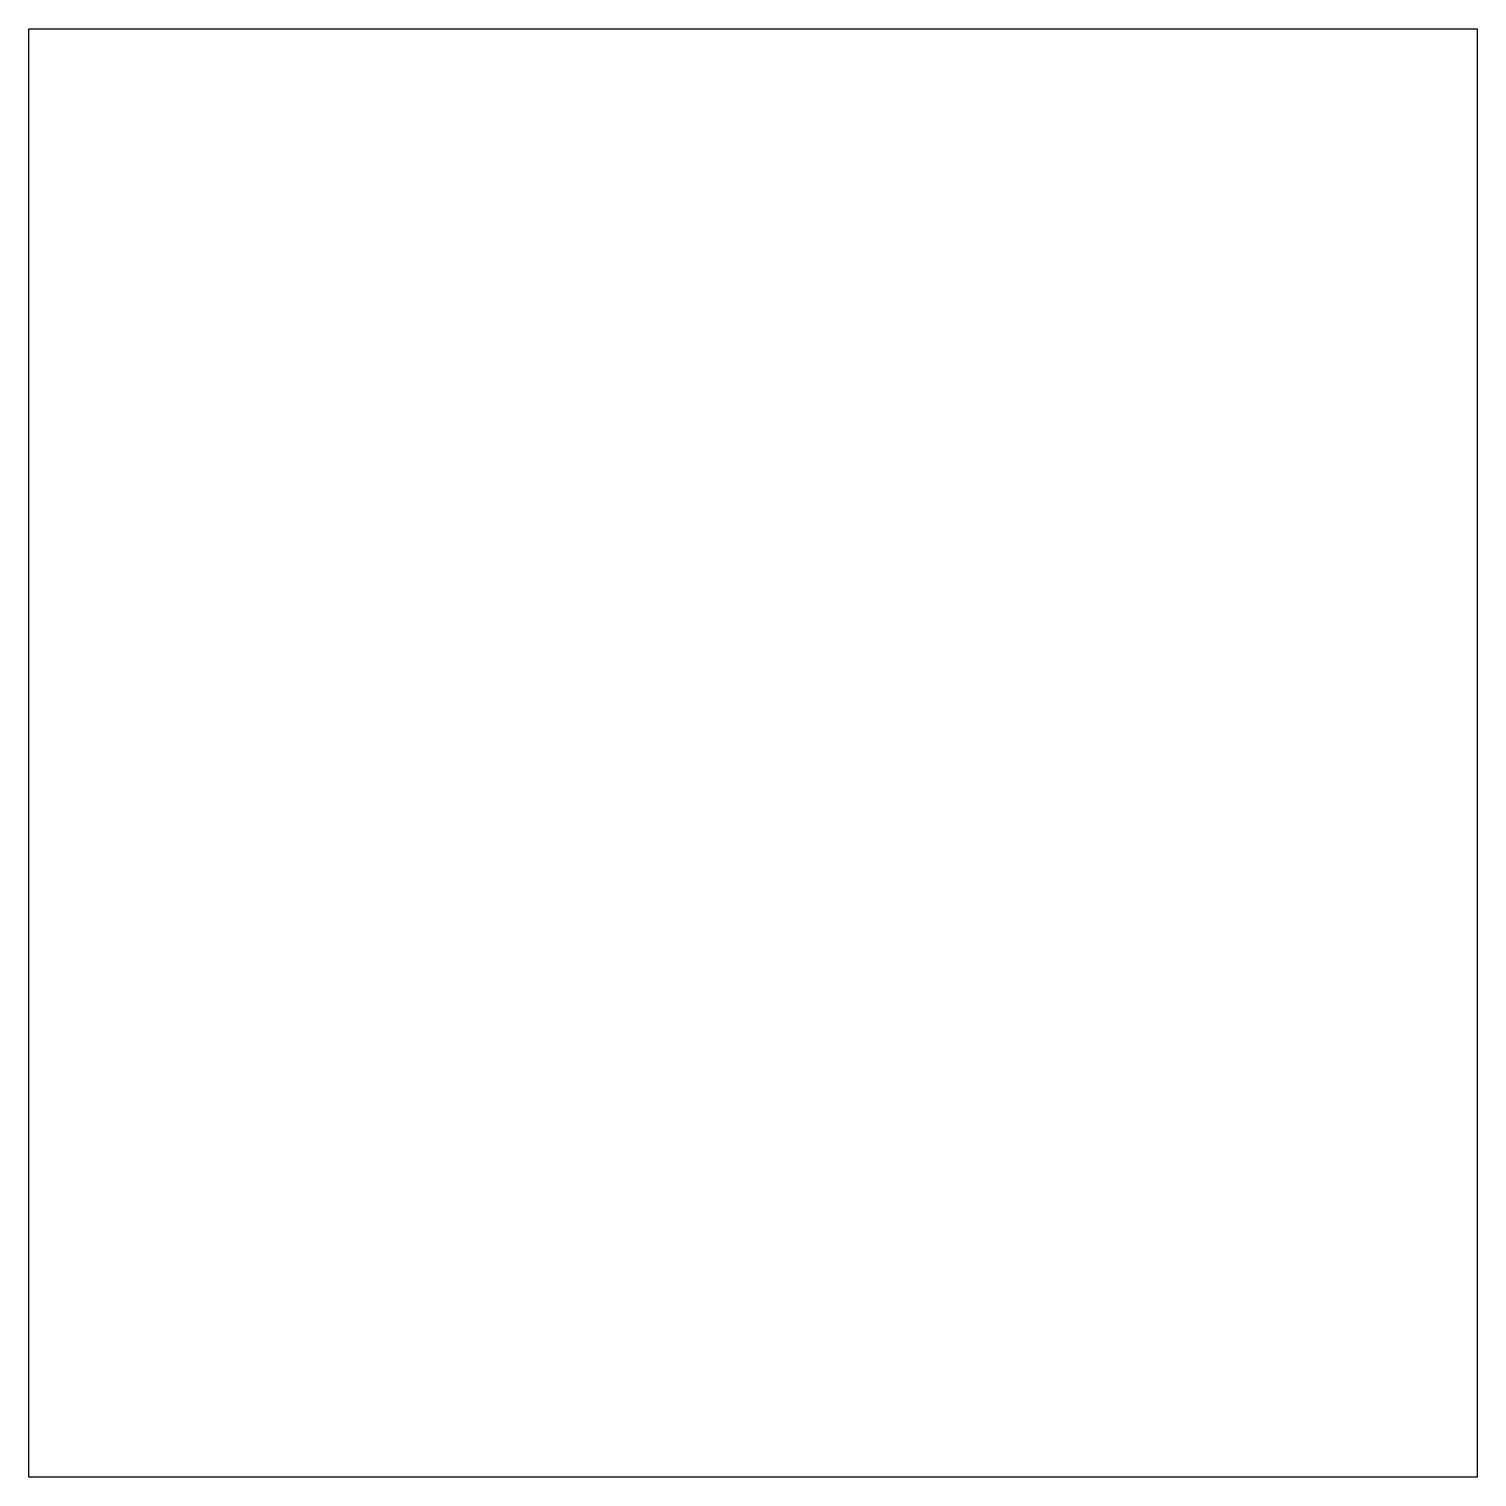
# Model space of a CAD drawing. Header units: millimetres. Extents: x -393 to 392, y -392 to 393.
import ezdxf

# ---------------------------------------------------------------- set-up
doc = ezdxf.new("R2010")
doc.units = ezdxf.units.MM
doc.header["$LTSCALE"] = 0.001

msp = doc.modelspace()

# ---------------------------------------------------------------- linework, layer by layer
msp.add_lwpolyline([(-392.5, 392.5), (392.5, 392.5), (392.5, -392.5), (-392.5, -392.5), (-392.5, 392.5)])

doc.saveas('drawing.dxf')
